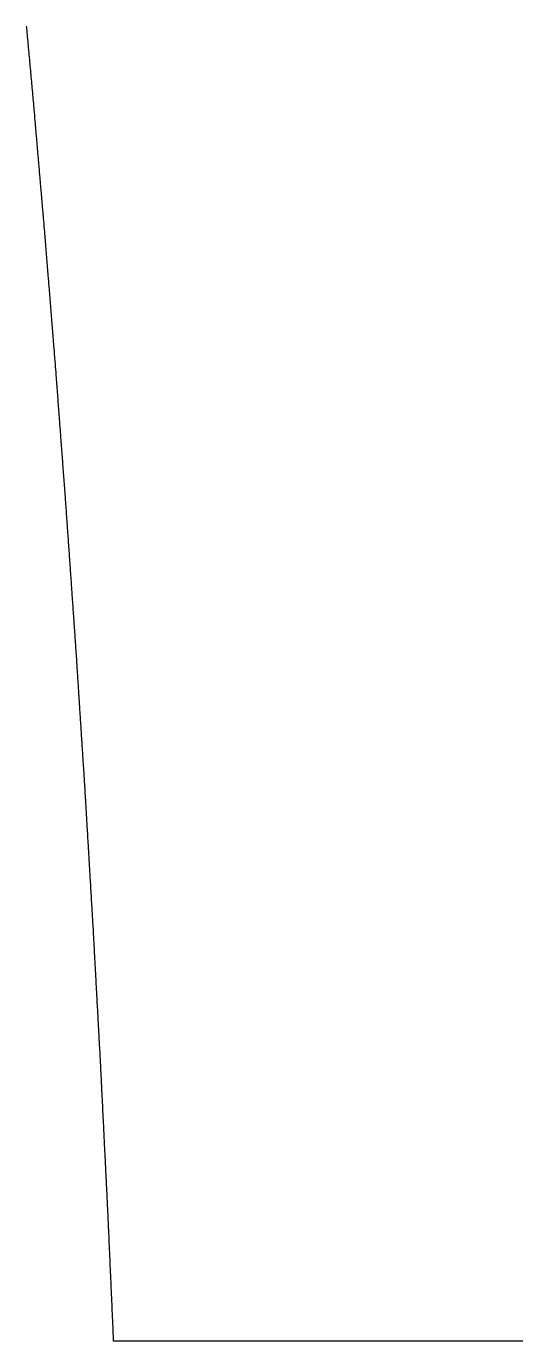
# Model space of a CAD drawing. Extents: x 1 to 322, y 1 to 270.
# Drawn here: x 300.84 to 308.7, y 1.14 to 22.29 of the extents above; entities that cross this region are included whole.
import ezdxf

# ---------------------------------------------------------------- set-up
doc = ezdxf.new("R2010")
doc.units = 0
doc.layers.get('0').update_dxf_attribs({"linetype": 'CONTINUOUS'})

msp = doc.modelspace()

# ---------------------------------------------------------------- linework, layer by layer
for points in [[(300.838, 22.295, 0), (300.84, 22.2728, 0), (300.842, 22.2506, 0), (300.844, 22.2284, 0), (300.846, 22.2062, 0), (300.848, 22.184, 0), (300.85, 22.1618, 0), (300.852, 22.1396, 0), (300.854, 22.1175, 0), (300.856, 22.0953, 0), (300.858, 22.0731, 0), (300.86, 22.0509, 0), (300.862, 22.0287, 0), (300.864, 22.0065, 0), (300.866, 21.9843, 0), (300.868, 21.9621, 0), (300.87, 21.9399, 0), (300.872, 21.9178, 0), (300.874, 21.8956, 0), (300.876, 21.8734, 0), (300.878, 21.8512, 0), (300.881, 21.829, 0), (300.883, 21.8068, 0), (300.885, 21.7846, 0), (300.887, 21.7624, 0), (300.889, 21.7403, 0), (300.891, 21.7181, 0), (300.893, 21.6959, 0), (300.895, 21.6737, 0), (300.897, 21.6515, 0), (300.899, 21.6293, 0), (300.901, 21.6071, 0), (300.903, 21.5849, 0), (300.905, 21.5628, 0), (300.907, 21.5406, 0), (300.909, 21.5184, 0), (300.911, 21.4962, 0), (300.913, 21.474, 0), (300.915, 21.4518, 0), (300.917, 21.4296, 0), (300.919, 21.4074, 0), (300.921, 21.3853, 0), (300.923, 21.3631, 0), (300.925, 21.3409, 0), (300.927, 21.3187, 0), (300.929, 21.2965, 0), (300.931, 21.2743, 0), (300.933, 21.2521, 0), (300.935, 21.2299, 0), (300.937, 21.2078, 0), (300.939, 21.1856, 0), (300.941, 21.1634, 0), (300.943, 21.1412, 0), (300.945, 21.1189, 0), (300.947, 21.0965, 0), (300.949, 21.0741, 0), (300.951, 21.0517, 0), (300.953, 21.0293, 0), (300.955, 21.007, 0), (300.957, 20.9846, 0), (300.959, 20.9622, 0), (300.961, 20.9398, 0), (300.963, 20.9174, 0), (300.965, 20.8951, 0), (300.967, 20.8727, 0), (300.968, 20.8503, 0), (300.97, 20.8279, 0), (300.972, 20.8055, 0), (300.974, 20.7832, 0), (300.976, 20.7608, 0), (300.978, 20.7384, 0), (300.98, 20.716, 0), (300.982, 20.6936, 0), (300.984, 20.6713, 0), (300.986, 20.6489, 0), (300.988, 20.6265, 0), (300.99, 20.6041, 0), (300.992, 20.5817, 0), (300.993, 20.5594, 0), (300.995, 20.537, 0), (300.997, 20.5146, 0), (300.999, 20.4922, 0), (301.001, 20.4698, 0), (301.003, 20.4475, 0), (301.005, 20.4251, 0), (301.007, 20.4027, 0), (301.009, 20.3803, 0), (301.011, 20.3579, 0), (301.013, 20.3356, 0), (301.015, 20.3132, 0), (301.017, 20.2908, 0), (301.018, 20.2684, 0), (301.02, 20.246, 0), (301.022, 20.2237, 0), (301.024, 20.2013, 0), (301.026, 20.1789, 0), (301.028, 20.1565, 0), (301.03, 20.1341, 0), (301.032, 20.1118, 0), (301.034, 20.0894, 0), (301.036, 20.067, 0), (301.038, 20.0446, 0), (301.04, 20.0222, 0), (301.042, 19.9999, 0), (301.043, 19.9775, 0), (301.045, 19.9551, 0), (301.047, 19.9327, 0), (301.049, 19.9103, 0), (301.051, 19.888, 0), (301.053, 19.8656, 0), (301.055, 19.8432, 0), (301.057, 19.8208, 0), (301.059, 19.7984, 0), (301.061, 19.7761, 0), (301.063, 19.7537, 0), (301.065, 19.7313, 0), (301.067, 19.7089, 0), (301.068, 19.6865, 0), (301.07, 19.6642, 0), (301.072, 19.6418, 0), (301.074, 19.6194, 0), (301.076, 19.597, 0), (301.078, 19.5746, 0), (301.08, 19.5523, 0), (301.082, 19.5299, 0), (301.084, 19.5075, 0), (301.086, 19.4851, 0), (301.088, 19.4627, 0), (301.09, 19.4404, 0), (301.092, 19.418, 0), (301.093, 19.3956, 0), (301.095, 19.3732, 0), (301.097, 19.3508, 0), (301.099, 19.3285, 0), (301.101, 19.3061, 0), (301.103, 19.2837, 0), (301.105, 19.2613, 0), (301.107, 19.2389, 0), (301.109, 19.2166, 0), (301.111, 19.1942, 0), (301.113, 19.1718, 0), (301.115, 19.1494, 0), (301.117, 19.127, 0), (301.118, 19.1047, 0), (301.12, 19.0823, 0), (301.122, 19.0599, 0), (301.124, 19.0375, 0), (301.126, 19.0151, 0), (301.128, 18.9928, 0), (301.13, 18.9704, 0), (301.132, 18.9479, 0), (301.134, 18.9253, 0), (301.136, 18.9027, 0), (301.137, 18.8802, 0), (301.139, 18.8576, 0), (301.141, 18.835, 0), (301.143, 18.8125, 0), (301.145, 18.7899, 0), (301.146, 18.7673, 0), (301.148, 18.7447, 0), (301.15, 18.7222, 0), (301.152, 18.6996, 0), (301.154, 18.677, 0), (301.155, 18.6545, 0), (301.157, 18.6319, 0), (301.159, 18.6093, 0), (301.161, 18.5867, 0), (301.163, 18.5642, 0), (301.165, 18.5416, 0), (301.166, 18.519, 0), (301.168, 18.4965, 0), (301.17, 18.4739, 0), (301.172, 18.4513, 0), (301.174, 18.4287, 0), (301.175, 18.4062, 0), (301.177, 18.3836, 0), (301.179, 18.361, 0), (301.181, 18.3384, 0), (301.183, 18.3159, 0), (301.185, 18.2933, 0), (301.186, 18.2707, 0), (301.188, 18.2482, 0), (301.19, 18.2256, 0), (301.192, 18.203, 0), (301.194, 18.1804, 0), (301.195, 18.1579, 0), (301.197, 18.1353, 0), (301.199, 18.1127, 0), (301.201, 18.0902, 0), (301.203, 18.0676, 0), (301.204, 18.045, 0), (301.206, 18.0224, 0), (301.208, 17.9999, 0), (301.21, 17.9773, 0), (301.212, 17.9547, 0), (301.214, 17.9322, 0), (301.215, 17.9096, 0), (301.217, 17.887, 0), (301.219, 17.8644, 0), (301.221, 17.8419, 0), (301.223, 17.8193, 0), (301.224, 17.7967, 0), (301.226, 17.7741, 0), (301.228, 17.7516, 0), (301.23, 17.729, 0), (301.232, 17.7064, 0), (301.234, 17.6839, 0), (301.235, 17.6613, 0), (301.237, 17.6387, 0), (301.239, 17.6161, 0), (301.241, 17.5936, 0), (301.243, 17.571, 0), (301.244, 17.5484, 0), (301.246, 17.5259, 0), (301.248, 17.5033, 0), (301.25, 17.4807, 0), (301.252, 17.4581, 0), (301.253, 17.4356, 0), (301.255, 17.413, 0), (301.257, 17.3904, 0), (301.259, 17.3679, 0), (301.261, 17.3453, 0), (301.263, 17.3227, 0), (301.264, 17.3001, 0), (301.266, 17.2776, 0), (301.268, 17.255, 0), (301.27, 17.2324, 0), (301.272, 17.2099, 0), (301.273, 17.1873, 0), (301.275, 17.1647, 0), (301.277, 17.1421, 0), (301.279, 17.1196, 0), (301.281, 17.097, 0), (301.283, 17.0744, 0), (301.284, 17.0518, 0), (301.286, 17.0293, 0), (301.288, 17.0067, 0), (301.29, 16.9841, 0), (301.292, 16.9616, 0), (301.293, 16.939, 0), (301.295, 16.9164, 0), (301.297, 16.8938, 0), (301.299, 16.8713, 0), (301.301, 16.8487, 0), (301.302, 16.8261, 0), (301.304, 16.8036, 0), (301.306, 16.781, 0), (301.308, 16.7583, 0), (301.31, 16.7356, 0), (301.311, 16.7128, 0), (301.313, 16.69, 0), (301.315, 16.6673, 0), (301.316, 16.6445, 0), (301.318, 16.6218, 0), (301.32, 16.599, 0), (301.322, 16.5762, 0), (301.323, 16.5535, 0), (301.325, 16.5307, 0), (301.327, 16.5079, 0), (301.328, 16.4852, 0), (301.33, 16.4624, 0), (301.332, 16.4396, 0), (301.333, 16.4169, 0), (301.335, 16.3941, 0), (301.337, 16.3713, 0), (301.339, 16.3486, 0), (301.34, 16.3258, 0), (301.342, 16.3031, 0), (301.344, 16.2803, 0), (301.345, 16.2575, 0), (301.347, 16.2348, 0), (301.349, 16.212, 0), (301.351, 16.1892, 0), (301.352, 16.1665, 0), (301.354, 16.1437, 0), (301.356, 16.1209, 0), (301.357, 16.0982, 0), (301.359, 16.0754, 0), (301.361, 16.0527, 0), (301.362, 16.0299, 0), (301.364, 16.0071, 0), (301.366, 15.9844, 0), (301.368, 15.9616, 0), (301.369, 15.9388, 0), (301.371, 15.9161, 0), (301.373, 15.8933, 0), (301.374, 15.8705, 0), (301.376, 15.8478, 0), (301.378, 15.825, 0), (301.38, 15.8023, 0), (301.381, 15.7795, 0), (301.383, 15.7567, 0), (301.385, 15.734, 0), (301.386, 15.7112, 0), (301.388, 15.6884, 0), (301.39, 15.6657, 0), (301.391, 15.6429, 0), (301.393, 15.6201, 0), (301.395, 15.5974, 0), (301.397, 15.5746, 0), (301.398, 15.5518, 0), (301.4, 15.5291, 0), (301.402, 15.5063, 0), (301.403, 15.4836, 0), (301.405, 15.4608, 0), (301.407, 15.438, 0), (301.409, 15.4153, 0), (301.41, 15.3925, 0), (301.412, 15.3697, 0), (301.414, 15.347, 0), (301.415, 15.3242, 0), (301.417, 15.3014, 0), (301.419, 15.2787, 0), (301.421, 15.2559, 0), (301.422, 15.2332, 0), (301.424, 15.2104, 0), (301.426, 15.1876, 0), (301.427, 15.1649, 0), (301.429, 15.1421, 0), (301.431, 15.1193, 0), (301.432, 15.0966, 0), (301.434, 15.0738, 0), (301.436, 15.051, 0), (301.438, 15.0283, 0), (301.439, 15.0055, 0), (301.441, 14.9827, 0), (301.443, 14.96, 0), (301.444, 14.9372, 0), (301.446, 14.9145, 0), (301.448, 14.8917, 0), (301.45, 14.8689, 0), (301.451, 14.8462, 0), (301.453, 14.8234, 0), (301.455, 14.8006, 0), (301.456, 14.7779, 0), (301.458, 14.7551, 0), (301.46, 14.7323, 0), (301.461, 14.7096, 0), (301.463, 14.6868, 0), (301.465, 14.6641, 0), (301.467, 14.6413, 0), (301.468, 14.6185, 0), (301.47, 14.5958, 0), (301.472, 14.573, 0), (301.473, 14.5502, 0), (301.475, 14.5272, 0), (301.477, 14.5043, 0), (301.478, 14.4813, 0), (301.48, 14.4584, 0), (301.481, 14.4354, 0), (301.483, 14.4125, 0), (301.485, 14.3895, 0), (301.486, 14.3665, 0), (301.488, 14.3436, 0), (301.489, 14.3206, 0), (301.491, 14.2977, 0), (301.493, 14.2747, 0), (301.494, 14.2518, 0), (301.496, 14.2288, 0), (301.497, 14.2059, 0), (301.499, 14.1829, 0), (301.501, 14.1599, 0), (301.502, 14.137, 0), (301.504, 14.114, 0), (301.505, 14.0911, 0), (301.507, 14.0681, 0), (301.509, 14.0452, 0), (301.51, 14.0222, 0), (301.512, 13.9993, 0), (301.513, 13.9763, 0), (301.515, 13.9533, 0), (301.517, 13.9304, 0), (301.518, 13.9074, 0), (301.52, 13.8845, 0), (301.521, 13.8615, 0), (301.523, 13.8386, 0), (301.525, 13.8156, 0), (301.526, 13.7927, 0), (301.528, 13.7697, 0), (301.529, 13.7467, 0), (301.531, 13.7238, 0), (301.533, 13.7008, 0), (301.534, 13.6779, 0), (301.536, 13.6549, 0), (301.537, 13.632, 0), (301.539, 13.609, 0), (301.541, 13.5861, 0), (301.542, 13.5631, 0), (301.544, 13.5401, 0), (301.545, 13.5172, 0), (301.547, 13.4942, 0), (301.549, 13.4713, 0), (301.55, 13.4483, 0), (301.552, 13.4254, 0), (301.553, 13.4024, 0), (301.555, 13.3794, 0), (301.557, 13.3565, 0), (301.558, 13.3335, 0), (301.56, 13.3106, 0), (301.561, 13.2876, 0), (301.563, 13.2647, 0), (301.565, 13.2417, 0), (301.566, 13.2188, 0), (301.568, 13.1958, 0), (301.569, 13.1728, 0), (301.571, 13.1499, 0), (301.572, 13.1269, 0), (301.574, 13.104, 0), (301.576, 13.081, 0), (301.577, 13.0581, 0), (301.579, 13.0351, 0), (301.58, 13.0122, 0), (301.582, 12.9892, 0), (301.584, 12.9662, 0), (301.585, 12.9433, 0), (301.587, 12.9203, 0), (301.588, 12.8974, 0), (301.59, 12.8744, 0), (301.592, 12.8515, 0), (301.593, 12.8285, 0), (301.595, 12.8056, 0), (301.596, 12.7826, 0), (301.598, 12.7596, 0), (301.6, 12.7367, 0), (301.601, 12.7137, 0), (301.603, 12.6908, 0), (301.604, 12.6678, 0), (301.606, 12.6449, 0), (301.608, 12.6219, 0), (301.609, 12.599, 0), (301.611, 12.576, 0), (301.612, 12.553, 0), (301.614, 12.5301, 0), (301.616, 12.5071, 0), (301.617, 12.4842, 0), (301.619, 12.4612, 0), (301.62, 12.4383, 0), (301.622, 12.4153, 0), (301.624, 12.3923, 0), (301.625, 12.3694, 0), (301.627, 12.3464, 0), (301.628, 12.3235, 0), (301.63, 12.3003, 0), (301.631, 12.2772, 0), (301.633, 12.254, 0), (301.634, 12.2309, 0), (301.636, 12.2077, 0), (301.637, 12.1846, 0), (301.639, 12.1614, 0), (301.64, 12.1383, 0), (301.642, 12.1152, 0), (301.643, 12.092, 0), (301.645, 12.0689, 0), (301.646, 12.0457, 0), (301.648, 12.0226, 0), (301.649, 11.9994, 0), (301.651, 11.9763, 0), (301.652, 11.9531, 0), (301.654, 11.93, 0), (301.655, 11.9068, 0), (301.657, 11.8837, 0), (301.658, 11.8605, 0), (301.66, 11.8374, 0), (301.661, 11.8142, 0), (301.663, 11.7911, 0), (301.664, 11.7679, 0), (301.666, 11.7448, 0), (301.667, 11.7216, 0), (301.669, 11.6985, 0), (301.67, 11.6753, 0), (301.672, 11.6522, 0), (301.673, 11.6291, 0), (301.675, 11.6059, 0), (301.676, 11.5828, 0), (301.678, 11.5596, 0), (301.679, 11.5365, 0), (301.681, 11.5133, 0), (301.682, 11.4902, 0), (301.684, 11.467, 0), (301.685, 11.4439, 0), (301.687, 11.4207, 0), (301.688, 11.3976, 0), (301.69, 11.3744, 0), (301.691, 11.3513, 0), (301.693, 11.3281, 0), (301.694, 11.305, 0), (301.695, 11.2818, 0), (301.697, 11.2587, 0), (301.698, 11.2355, 0), (301.7, 11.2124, 0), (301.701, 11.1892, 0), (301.703, 11.1661, 0), (301.704, 11.1429, 0), (301.706, 11.1198, 0), (301.707, 11.0967, 0), (301.709, 11.0735, 0), (301.71, 11.0504, 0), (301.712, 11.0272, 0), (301.713, 11.0041, 0), (301.715, 10.9809, 0), (301.716, 10.9578, 0), (301.718, 10.9346, 0), (301.719, 10.9115, 0), (301.721, 10.8883, 0), (301.722, 10.8652, 0), (301.724, 10.842, 0), (301.725, 10.8189, 0), (301.727, 10.7957, 0), (301.728, 10.7726, 0), (301.73, 10.7494, 0), (301.731, 10.7263, 0), (301.733, 10.7031, 0), (301.734, 10.68, 0), (301.736, 10.6568, 0), (301.737, 10.6337, 0), (301.739, 10.6106, 0), (301.74, 10.5874, 0), (301.742, 10.5643, 0), (301.743, 10.5411, 0), (301.745, 10.518, 0), (301.746, 10.4948, 0), (301.748, 10.4717, 0), (301.749, 10.4485, 0), (301.751, 10.4254, 0), (301.752, 10.4022, 0), (301.754, 10.3791, 0), (301.755, 10.3559, 0), (301.757, 10.3328, 0), (301.758, 10.3096, 0), (301.76, 10.2865, 0), (301.761, 10.2633, 0), (301.763, 10.2402, 0), (301.764, 10.217, 0), (301.766, 10.1939, 0), (301.767, 10.1707, 0), (301.768, 10.1476, 0), (301.77, 10.1245, 0), (301.771, 10.1013, 0), (301.773, 10.0782, 0), (301.774, 10.0549, 0), (301.776, 10.0315, 0), (301.777, 10.0082, 0), (301.779, 9.98484, 0), (301.78, 9.9615, 0), (301.781, 9.93816, 0), (301.783, 9.91482, 0), (301.784, 9.89148, 0), (301.785, 9.86814, 0), (301.787, 9.8448, 0), (301.788, 9.82146, 0), (301.79, 9.79812, 0), (301.791, 9.77478, 0), (301.792, 9.75144, 0), (301.794, 9.7281, 0), (301.795, 9.70476, 0), (301.796, 9.68142, 0), (301.798, 9.65809, 0), (301.799, 9.63475, 0), (301.801, 9.61141, 0), (301.802, 9.58807, 0), (301.803, 9.56473, 0), (301.805, 9.54139, 0), (301.806, 9.51805, 0), (301.808, 9.49471, 0), (301.809, 9.47137, 0), (301.81, 9.44803, 0), (301.812, 9.42469, 0), (301.813, 9.40135, 0), (301.814, 9.37801, 0), (301.816, 9.35467, 0), (301.817, 9.33133, 0), (301.819, 9.30799, 0), (301.82, 9.28465, 0), (301.821, 9.26132, 0), (301.823, 9.23798, 0), (301.824, 9.21464, 0), (301.825, 9.1913, 0), (301.827, 9.16796, 0), (301.828, 9.14462, 0), (301.83, 9.12128, 0), (301.831, 9.09794, 0), (301.832, 9.0746, 0), (301.834, 9.05126, 0), (301.835, 9.02792, 0), (301.837, 9.00458, 0), (301.838, 8.98124, 0), (301.839, 8.9579, 0), (301.841, 8.93456, 0), (301.842, 8.91122, 0), (301.843, 8.88788, 0), (301.845, 8.86455, 0), (301.846, 8.84121, 0), (301.848, 8.81787, 0), (301.849, 8.79453, 0), (301.85, 8.77119, 0), (301.852, 8.74785, 0), (301.853, 8.72451, 0), (301.854, 8.70117, 0), (301.856, 8.67783, 0), (301.857, 8.65449, 0), (301.859, 8.63115, 0), (301.86, 8.60781, 0), (301.861, 8.58447, 0), (301.863, 8.56113, 0), (301.864, 8.53779, 0), (301.866, 8.51445, 0), (301.867, 8.49111, 0), (301.868, 8.46778, 0), (301.87, 8.44444, 0), (301.871, 8.4211, 0), (301.872, 8.39776, 0), (301.874, 8.37442, 0), (301.875, 8.35108, 0), (301.877, 8.32774, 0), (301.878, 8.3044, 0), (301.879, 8.28106, 0), (301.881, 8.25772, 0), (301.882, 8.23438, 0), (301.883, 8.21104, 0), (301.885, 8.1877, 0), (301.886, 8.16436, 0), (301.888, 8.14102, 0), (301.889, 8.11768, 0), (301.89, 8.09434, 0), (301.892, 8.07101, 0), (301.893, 8.04767, 0), (301.895, 8.02433, 0), (301.896, 8.00099, 0), (301.897, 7.97765, 0), (301.899, 7.95431, 0), (301.9, 7.93097, 0), (301.901, 7.90763, 0), (301.903, 7.88429, 0), (301.904, 7.86095, 0), (301.906, 7.83761, 0), (301.907, 7.81427, 0), (301.908, 7.79082, 0), (301.91, 7.76729, 0), (301.911, 7.74376, 0), (301.912, 7.72022, 0), (301.913, 7.69669, 0), (301.915, 7.67316, 0), (301.916, 7.64963, 0), (301.917, 7.6261, 0), (301.918, 7.60257, 0), (301.92, 7.57904, 0), (301.921, 7.55551, 0), (301.922, 7.53198, 0), (301.924, 7.50844, 0), (301.925, 7.48491, 0), (301.926, 7.46138, 0), (301.927, 7.43785, 0), (301.929, 7.41432, 0), (301.93, 7.39079, 0), (301.931, 7.36726, 0), (301.932, 7.34373, 0), (301.934, 7.3202, 0), (301.935, 7.29666, 0), (301.936, 7.27313, 0), (301.938, 7.2496, 0), (301.939, 7.22607, 0), (301.94, 7.20254, 0), (301.941, 7.17901, 0), (301.943, 7.15548, 0), (301.944, 7.13195, 0), (301.945, 7.10842, 0), (301.946, 7.08488, 0), (301.948, 7.06135, 0), (301.949, 7.03782, 0), (301.95, 7.01429, 0), (301.952, 6.99076, 0), (301.953, 6.96723, 0), (301.954, 6.9437, 0), (301.955, 6.92017, 0), (301.957, 6.89664, 0), (301.958, 6.87311, 0), (301.959, 6.84957, 0), (301.96, 6.82604, 0), (301.962, 6.80251, 0), (301.963, 6.77898, 0), (301.964, 6.75545, 0), (301.966, 6.73192, 0), (301.967, 6.70839, 0), (301.968, 6.68486, 0), (301.969, 6.66133, 0), (301.971, 6.63779, 0), (301.972, 6.61426, 0), (301.973, 6.59073, 0), (301.974, 6.5672, 0), (301.976, 6.54367, 0), (301.977, 6.52014, 0), (301.978, 6.49661, 0), (301.98, 6.47308, 0), (301.981, 6.44955, 0), (301.982, 6.42601, 0), (301.983, 6.40248, 0), (301.985, 6.37895, 0), (301.986, 6.35542, 0), (301.987, 6.33189, 0), (301.988, 6.30836, 0), (301.99, 6.28483, 0), (301.991, 6.2613, 0), (301.992, 6.23777, 0), (301.994, 6.21424, 0), (301.995, 6.1907, 0), (301.996, 6.16717, 0), (301.997, 6.14364, 0), (301.999, 6.12011, 0), (302, 6.09658, 0), (302.001, 6.07305, 0), (302.002, 6.04952, 0), (302.004, 6.02599, 0), (302.005, 6.00246, 0), (302.006, 5.97892, 0), (302.008, 5.95539, 0), (302.009, 5.93186, 0), (302.01, 5.90833, 0), (302.011, 5.8848, 0), (302.013, 5.86127, 0), (302.014, 5.83774, 0), (302.015, 5.81421, 0), (302.017, 5.79068, 0), (302.018, 5.76714, 0), (302.019, 5.74361, 0), (302.02, 5.72008, 0), (302.022, 5.69655, 0), (302.023, 5.67302, 0), (302.024, 5.64949, 0), (302.025, 5.62596, 0), (302.027, 5.60243, 0), (302.028, 5.5789, 0), (302.029, 5.55536, 0), (302.031, 5.53183, 0), (302.032, 5.50823, 0), (302.033, 5.4845, 0), (302.034, 5.46078, 0), (302.035, 5.43706, 0), (302.036, 5.41334, 0), (302.038, 5.38961, 0), (302.039, 5.36589, 0), (302.04, 5.34217, 0), (302.041, 5.31844, 0), (302.042, 5.29472, 0), (302.043, 5.271, 0), (302.045, 5.24728, 0), (302.046, 5.22355, 0), (302.047, 5.19983, 0), (302.048, 5.17611, 0), (302.049, 5.15239, 0), (302.05, 5.12866, 0), (302.052, 5.10494, 0), (302.053, 5.08122, 0), (302.054, 5.0575, 0), (302.055, 5.03377, 0), (302.056, 5.01005, 0), (302.057, 4.98633, 0), (302.059, 4.9626, 0), (302.06, 4.93888, 0), (302.061, 4.91516, 0), (302.062, 4.89144, 0), (302.063, 4.86771, 0), (302.064, 4.84399, 0), (302.065, 4.82027, 0), (302.067, 4.79655, 0), (302.068, 4.77282, 0), (302.069, 4.7491, 0), (302.07, 4.72538, 0), (302.071, 4.70166, 0), (302.072, 4.67793, 0), (302.074, 4.65421, 0), (302.075, 4.63049, 0), (302.076, 4.60676, 0), (302.077, 4.58304, 0), (302.078, 4.55932, 0), (302.079, 4.5356, 0), (302.081, 4.51187, 0), (302.082, 4.48815, 0), (302.083, 4.46443, 0), (302.084, 4.44071, 0), (302.085, 4.41698, 0), (302.086, 4.39326, 0), (302.088, 4.36954, 0), (302.089, 4.34582, 0), (302.09, 4.32209, 0), (302.091, 4.29837, 0), (302.092, 4.27465, 0), (302.093, 4.25092, 0), (302.095, 4.2272, 0), (302.096, 4.20348, 0), (302.097, 4.17976, 0), (302.098, 4.15603, 0), (302.099, 4.13231, 0), (302.1, 4.10859, 0), (302.102, 4.08487, 0), (302.103, 4.06114, 0), (302.104, 4.03742, 0), (302.105, 4.0137, 0), (302.106, 3.98998, 0), (302.107, 3.96625, 0), (302.109, 3.94253, 0), (302.11, 3.91881, 0), (302.111, 3.89508, 0), (302.112, 3.87136, 0), (302.113, 3.84764, 0), (302.114, 3.82392, 0), (302.116, 3.80019, 0), (302.117, 3.77647, 0), (302.118, 3.75275, 0), (302.119, 3.72903, 0), (302.12, 3.7053, 0), (302.121, 3.68158, 0), (302.123, 3.65786, 0), (302.124, 3.63414, 0), (302.125, 3.61041, 0), (302.126, 3.58669, 0), (302.127, 3.56297, 0), (302.128, 3.53924, 0), (302.13, 3.51552, 0), (302.131, 3.4918, 0), (302.132, 3.46808, 0), (302.133, 3.44435, 0), (302.134, 3.42063, 0), (302.135, 3.39691, 0), (302.137, 3.37319, 0), (302.138, 3.34946, 0), (302.139, 3.32574, 0), (302.14, 3.30202, 0), (302.141, 3.2783, 0), (302.142, 3.25457, 0), (302.144, 3.23085, 0), (302.145, 3.2076, 0), (302.146, 3.18626, 0), (302.147, 3.16492, 0), (302.147, 3.14358, 0), (302.148, 3.12224, 0), (302.149, 3.1009, 0), (302.15, 3.07956, 0), (302.151, 3.05822, 0), (302.152, 3.03688, 0), (302.153, 3.01554, 0), (302.154, 2.9942, 0), (302.155, 2.97286, 0), (302.156, 2.95152, 0), (302.157, 2.93018, 0), (302.158, 2.90884, 0), (302.159, 2.8875, 0), (302.16, 2.86616, 0), (302.161, 2.84482, 0), (302.162, 2.82348, 0), (302.163, 2.80214, 0), (302.163, 2.7808, 0), (302.164, 2.75946, 0), (302.165, 2.73812, 0), (302.166, 2.71677, 0), (302.167, 2.69543, 0), (302.168, 2.67409, 0), (302.169, 2.65275, 0), (302.17, 2.63141, 0), (302.171, 2.61007, 0), (302.172, 2.58873, 0), (302.173, 2.56739, 0), (302.174, 2.54605, 0), (302.175, 2.52471, 0), (302.176, 2.50337, 0), (302.177, 2.48203, 0), (302.178, 2.46069, 0), (302.179, 2.43935, 0), (302.179, 2.41801, 0), (302.18, 2.39667, 0), (302.181, 2.37533, 0), (302.182, 2.35399, 0), (302.183, 2.33265, 0), (302.184, 2.31131, 0), (302.185, 2.28997, 0), (302.186, 2.26863, 0), (302.187, 2.24729, 0), (302.188, 2.22595, 0), (302.189, 2.20461, 0), (302.19, 2.18327, 0), (302.191, 2.16193, 0), (302.192, 2.14058, 0), (302.193, 2.11924, 0), (302.194, 2.0979, 0), (302.195, 2.07656, 0), (302.195, 2.05522, 0), (302.196, 2.03388, 0), (302.197, 2.01254, 0), (302.198, 1.9912, 0), (302.199, 1.96986, 0), (302.2, 1.94852, 0), (302.201, 1.92718, 0), (302.202, 1.90584, 0), (302.203, 1.8845, 0), (302.204, 1.86316, 0), (302.205, 1.84182, 0), (302.206, 1.82048, 0), (302.207, 1.79914, 0), (302.208, 1.7778, 0), (302.209, 1.75646, 0), (302.21, 1.73512, 0), (302.211, 1.71378, 0), (302.212, 1.69244, 0), (302.212, 1.6711, 0), (302.213, 1.64976, 0), (302.214, 1.62842, 0), (302.215, 1.60708, 0), (302.216, 1.58574, 0), (302.217, 1.56439, 0), (302.218, 1.54305, 0), (302.219, 1.52171, 0), (302.22, 1.50037, 0), (302.221, 1.47903, 0), (302.222, 1.45769, 0), (302.223, 1.43635, 0), (302.224, 1.41501, 0), (302.225, 1.39367, 0), (302.226, 1.37233, 0), (302.227, 1.35099, 0), (302.228, 1.32965, 0), (302.228, 1.30831, 0), (302.229, 1.28697, 0), (302.23, 1.26563, 0), (302.231, 1.24429, 0), (302.232, 1.22295, 0), (302.233, 1.20161, 0), (302.234, 1.18027, 0), (302.235, 1.15893, 0), (302.236, 1.13759, 0)], [(302.236, 1.13759, 0), (302.442, 1.13759, 0), (302.648, 1.13759, 0), (302.854, 1.13759, 0), (303.059, 1.13759, 0), (303.265, 1.13759, 0), (303.471, 1.13759, 0), (303.677, 1.13759, 0), (303.883, 1.13759, 0), (304.089, 1.13759, 0), (304.295, 1.13759, 0), (304.5, 1.13759, 0), (304.706, 1.13759, 0), (304.912, 1.13759, 0), (305.118, 1.13759, 0), (305.324, 1.13759, 0), (305.53, 1.13759, 0), (305.736, 1.13759, 0), (305.941, 1.13759, 0), (306.147, 1.13759, 0), (306.353, 1.13759, 0), (306.559, 1.13759, 0), (306.765, 1.13759, 0), (306.971, 1.13759, 0), (307.177, 1.13759, 0), (307.382, 1.13759, 0), (307.588, 1.13759, 0), (307.794, 1.13759, 0), (308, 1.13759, 0), (308.206, 1.13759, 0), (308.412, 1.13759, 0), (308.618, 1.13759, 0), (308.823, 1.13759, 0)]]:
    msp.add_polyline3d(points)

doc.saveas('drawing.dxf')
